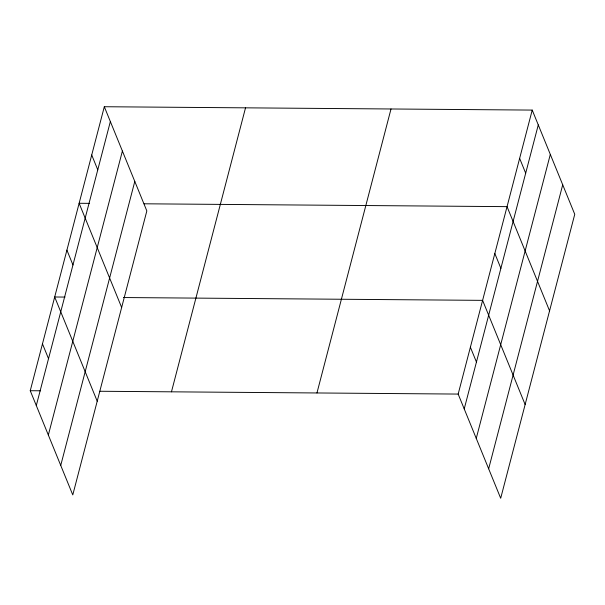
<?xml version="1.0" encoding="UTF-8"?>
<svg xmlns="http://www.w3.org/2000/svg" width="605" height="605" viewBox="0 0 605 605"><rect width="100%" height="100%" fill="white"/><g stroke="black" fill="none" stroke-linecap="round" stroke-linejoin="round"><path stroke-width="0.91" d="M104.31 106.73L146.833 210.926L72.774 494.913L30.25 390.717L104.31 106.73L532.226 110.087L574.75 214.283L500.69 498.27L458.166 394.074L532.226 110.087M36.3 405.539L110.36 121.552M48.34 435.033L122.391 151.046M60.734 465.419L134.794 181.432M171.465 391.821L245.524 107.834M316.959 392.963L391.011 108.976M464.224 408.904L538.276 124.917M476.256 438.391L550.316 154.404M488.658 468.784L562.711 184.797M89.487 203.363L79.126 203.28L121.65 307.484M144.088 203.794L507.05 206.645L549.567 310.841M65.045 297.078L54.692 296.995L97.216 401.198M123.412 297.539L482.608 300.36L525.132 404.556M30.25 390.717L40.603 390.792M99.916 391.261L458.166 394.074M519.635 158.366L525.684 173.189M494.829 253.503L500.88 268.325M470.387 347.217L476.438 362.04M91.718 155.001L97.768 169.831M66.905 250.137L72.963 264.967M42.471 343.852L48.521 358.682"/></g></svg>
